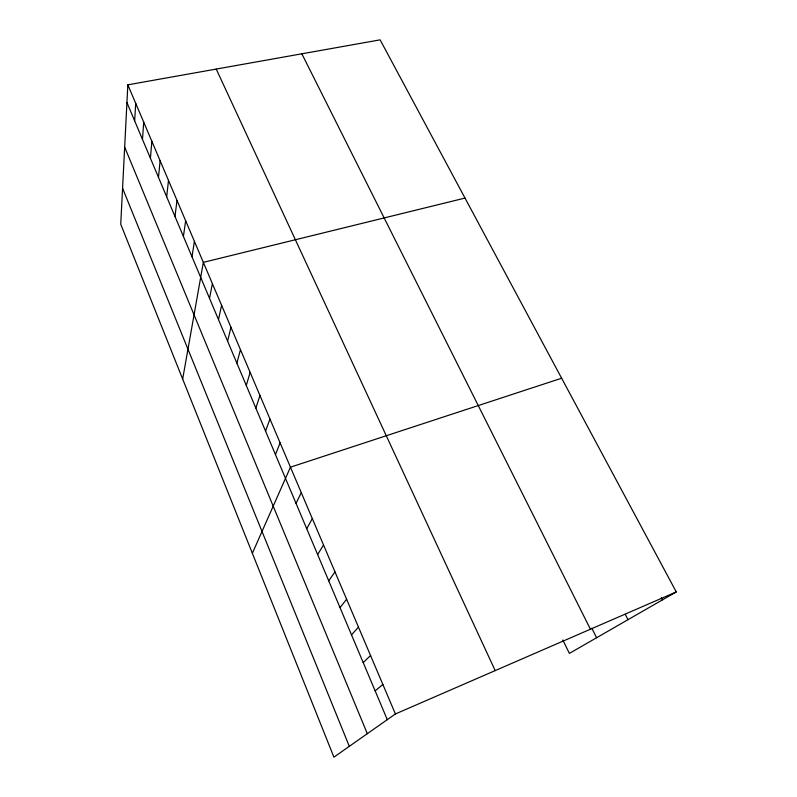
<?xml version="1.0" encoding="UTF-8"?>
<svg xmlns="http://www.w3.org/2000/svg" width="797" height="797" viewBox="0 0 797 797"><rect width="100%" height="100%" fill="white"/><g stroke="black" fill="none" stroke-linecap="round" stroke-linejoin="round"><path stroke-width="1.2" d="M127.839 84.831L120.736 224.246L333.913 757.15L395.402 713.963L676.264 591.922L380.129 39.85L127.839 84.831L395.402 713.963M134.643 120.865L135.729 103.381M142.474 139.425L143.729 122.21M150.424 158.254L151.858 141.318M158.483 177.362L160.117 160.725M166.673 196.769L168.496 180.431M174.981 216.455L177.004 200.436M183.42 236.45L185.641 220.759M191.987 256.754L194.428 241.391M182.672 379.063L203.345 262.362L465 198.074M209.521 298.307L212.4 283.662M218.488 319.577L221.606 305.311M227.603 341.186L230.961 327.308M236.868 363.133L240.475 349.664M246.283 385.439L250.138 372.398M255.847 408.114L259.961 395.501M265.57 431.147L269.954 418.993M275.443 454.569L280.116 442.883M252.36 553.277L290.447 467.181L561.636 378.216M296.026 503.335L301.286 492.656M306.735 528.72L312.314 518.588M317.634 554.553L323.542 544.979M328.723 580.854L334.969 571.857M340.02 607.613L346.615 599.234M351.517 634.86L358.471 627.119M363.223 662.616L370.555 655.523M375.148 690.869L382.859 684.464M676.264 591.922L569.387 653.401L562.812 639.991M661.281 597.72L662.427 599.882M625.256 614.328L628.006 619.677M591.792 628.195L596.594 637.749M301.854 53.807L590.428 629.222M216.226 69.07L495.196 670.596M126.932 102.574L387.292 719.661M124.661 147.106L367.317 733.688M122.569 188.241L349.315 746.331"/></g></svg>
